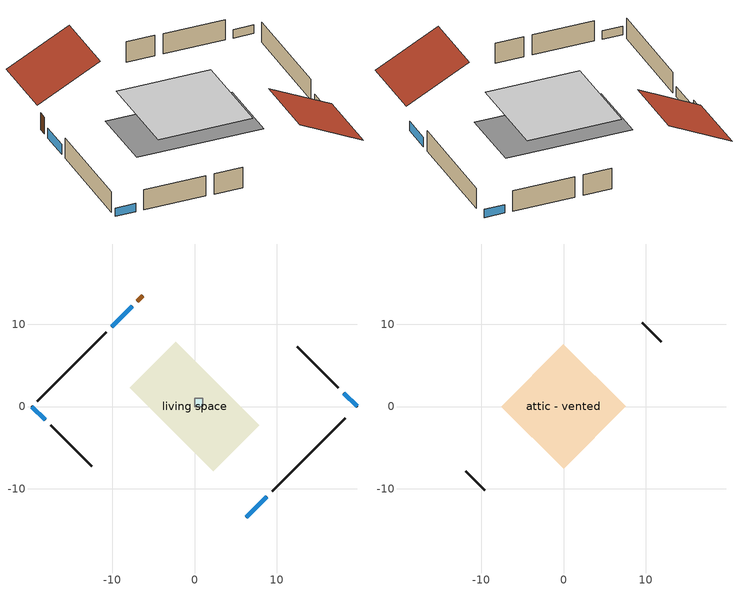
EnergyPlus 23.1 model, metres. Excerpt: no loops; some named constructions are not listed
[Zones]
air source heat pump airloop ret air zone
 floor adiabatic (AdiabaticConst): 0,0 0,1 1,1 1,0 z0
 wall adiabatic (AdiabaticConst): 0,1 0,0 1,0 1,1 0,1 z0:1
 ceiling adiabatic (AdiabaticConst): 1,0 1,1 0,1 0,0 z1
living space
 floor foundation (Slab1 construction): -7.88,2.26 -2.26,7.88 7.88,-2.26 2.26,-7.88 z0
 wall outside (AdiabaticWallConstruction 1): -6.3,13.49 -6.95,12.84 z0:2.03
 wall outside (AdiabaticWallConstruction): 6.3,-13.49 8.8,-11 / -7.61,12.19 -10.1,9.69 z0:1.19; -19.79,0 -18.15,-1.64 / 19.79,0 18.15,1.64 z0:1.01
 wall outside (Wall1 construction): 9.45,-10.34 18.37,-1.42 z0:2.44
 wall outside (Wall2 construction): -17.5,-2.3 -12.54,-7.25 z0:2.44
 wall outside (Wall3 construction): -10.76,9.04 -19.14,0.66 z0:2.44
 wall outside (Wall4 construction): 17.5,2.3 12.54,7.25 z0:2.44
 window (WindowConstruction): 6.3,-13.49 8.8,-11 z0:1.19
 window (WindowConstruction 1): -19.79,0 -18.15,-1.64 z0:1.01
 window (WindowConstruction 2): -7.61,12.18 -10.1,9.69 z0:1.19
 window (WindowConstruction 3): 19.79,0 18.15,1.64 z0:1.01
 door (Door): -6.3,13.49 -6.95,12.84 z0:2.03
attic - vented
 floor to living space (Floor1 construction Reversed): -7.55,0 0,7.55 7.55,0 0,-7.55 z2.44
 wall outside (Wall5 construction): -11.88,-7.91 -9.59,-10.21 z0:2.44
 wall outside (Wall6 construction): 11.88,7.91 9.59,10.21 z0:2.44
 roof outside (Roof1 construction): 5.65,-14.14,2.44 0.6,-9.09,6.01 -5.05,-14.74,6.01 0,-19.79,2.44
 roof outside (Roof2 construction): -5.65,14.14,2.44 -0.6,9.09,6.01 5.05,14.74,6.01 0,19.79,2.44
[Material] Roughness=Rough; Thermal Absorptance=0.9
Name | Thickness {m} | Conductivity {W/m-K} | Density {kg/m3} | Specific Heat {J/kg-K} | Solar Absorptance | Visible Absorptance
ceiling loosefill ins | 0.169333 | 0.0480833 | 16.02 | 1046.75 | 0.7 | 0.7
ceiling stud and cavity | 0.1397 | 0.0824711 | 65.682 | 1177.47 | 0.7 | 0.7
gypsum board | 0.0127 | 0.160291 | 801 | 837.4 | 0.6 | 0.6
[Construction]
Floor1 construction: ceiling loosefill ins, ceiling stud and cavity, gypsum board
[Schedule:Day:Interval]
exterior lighting schedule weekday10: No, 05:00, 0.345039, 06:00, 0.277532, 07:00, 0.26253, 08:00, 0.255029, 09:00, 0.247528, 10:00, 0.210024, 11:00, 0.165019, 12:00, 0.112513, 13:00, 0.0900102, 15:00, 0.0825094, 16:00, 0.0900102, 17:00, 0.142516, 18:00, 0.277532, 19:00, 0.367542, 20:00, 0.487555, 21:00, 0.682578, 22:00, 0.787589, 23:00, 0.682578, 24:00, 0.472554
exterior lighting schedule weekday11: No, 05:00, 0.343994, 06:00, 0.276691, 07:00, 0.261734, 08:00, 0.254256, 09:00, 0.246778, 10:00, 0.209387, 11:00, 0.164519, 12:00, 0.112172, 13:00, 0.0897375, 15:00, 0.0822593, 16:00, 0.0897375, 17:00, 0.142084, 18:00, 0.276691, 19:00, 0.366428, 20:00, 0.486078, 21:00, 0.680509, 22:00, 0.785203, 23:00, 0.680509, 24:00, 0.471122
exterior lighting schedule weekday12: No, 05:00, 0.434959, 06:00, 0.349858, 07:00, 0.330947, 08:00, 0.321491, 09:00, 0.312035, 10:00, 0.264757, 11:00, 0.208024, 12:00, 0.141834, 13:00, 0.113467, 15:00, 0.104012, 16:00, 0.113467, 17:00, 0.179657, 18:00, 0.349858, 19:00, 0.463325, 20:00, 0.614615, 21:00, 0.860461, 22:00, 0.99284, 23:00, 0.860461, 24:00, 0.595704
exterior lighting schedule weekday4: No, 05:00, 0.344691, 06:00, 0.277251, 07:00, 0.262265, 08:00, 0.254771, 09:00, 0.247278, 10:00, 0.209812, 11:00, 0.164852, 12:00, 0.112399, 13:00, 0.0899193, 15:00, 0.082426, 16:00, 0.0899193, 17:00, 0.142372, 18:00, 0.277251, 19:00, 0.367171, 20:00, 0.487063, 21:00, 0.681888, 22:00, 0.786794, 23:00, 0.681888, 24:00, 0.472076
exterior lighting schedule weekday5: No, 05:00, 0.346085, 06:00, 0.278373, 07:00, 0.263325, 08:00, 0.255802, 09:00, 0.248278, 10:00, 0.21066, 11:00, 0.165519, 12:00, 0.112854, 13:00, 0.090283, 15:00, 0.0827594, 16:00, 0.090283, 17:00, 0.142948, 18:00, 0.278373, 19:00, 0.368656, 20:00, 0.489033, 21:00, 0.684646, 22:00, 0.789976, 23:00, 0.684646, 24:00, 0.473986
exterior lighting schedule weekday6; exterior lighting schedule weekday9: No, 05:00, 0.28823, 06:00, 0.231837, 07:00, 0.219305, 08:00, 0.213039, 09:00, 0.206773, 10:00, 0.175444, 11:00, 0.137849, 12:00, 0.093988, 13:00, 0.0751904, 15:00, 0.0689245, 16:00, 0.0751904, 17:00, 0.119051, 18:00, 0.231837, 19:00, 0.307027, 20:00, 0.407281, 21:00, 0.570194, 22:00, 0.657916, 23:00, 0.570194, 24:00, 0.394749
exterior lighting schedule weekday7: No, 05:00, 0.286139, 06:00, 0.230155, 07:00, 0.217714, 08:00, 0.211494, 09:00, 0.205273, 10:00, 0.174171, 11:00, 0.136849, 12:00, 0.0933061, 13:00, 0.0746448, 15:00, 0.0684244, 16:00, 0.0746448, 17:00, 0.118188, 18:00, 0.230155, 19:00, 0.3048, 20:00, 0.404326, 21:00, 0.566057, 22:00, 0.653142, 23:00, 0.566057, 24:00, 0.391885
exterior lighting schedule weekend10: No, 02:00, 0.345039, 04:00, 0.337538, 05:00, 0.345039, 06:00, 0.337538, 07:00, 0.330038, 08:00, 0.307535, 09:00, 0.270031, 10:00, 0.225026, 11:00, 0.18002, 12:00, 0.120014, 13:00, 0.0900102, 15:00, 0.0825094, 16:00, 0.0900102, 17:00, 0.142516, 18:00, 0.285032, 19:00, 0.360041, 20:00, 0.450051, 21:00, 0.622571, 22:00, 0.735084, 23:00, 0.637572, 24:00, 0.44255
exterior lighting schedule weekend11: No, 02:00, 0.343994, 04:00, 0.336516, 05:00, 0.343994, 06:00, 0.336516, 07:00, 0.329037, 08:00, 0.306603, 09:00, 0.269212, 10:00, 0.224344, 11:00, 0.179475, 12:00, 0.11965, 13:00, 0.0897375, 15:00, 0.0822593, 16:00, 0.0897375, 17:00, 0.142084, 18:00, 0.284169, 19:00, 0.35895, 20:00, 0.448687, 21:00, 0.620684, 22:00, 0.732856, 23:00, 0.63564, 24:00, 0.441209
exterior lighting schedule weekend12: No, 02:00, 0.434959, 04:00, 0.425503, 05:00, 0.434959, 06:00, 0.425503, 07:00, 0.416047, 08:00, 0.38768, 09:00, 0.340402, 10:00, 0.283669, 11:00, 0.226935, 12:00, 0.15129, 13:00, 0.113467, 15:00, 0.104012, 16:00, 0.113467, 17:00, 0.179657, 18:00, 0.359314, 19:00, 0.45387, 20:00, 0.567337, 21:00, 0.784816, 22:00, 0.926651, 23:00, 0.803728, 24:00, 0.557882
exterior lighting schedule weekend3; exterior lighting schedule weekend5: No, 02:00, 0.346085, 04:00, 0.338561, 05:00, 0.346085, 06:00, 0.338561, 07:00, 0.331038, 08:00, 0.308467, 09:00, 0.270849, 10:00, 0.225707, 11:00, 0.180566, 12:00, 0.120377, 13:00, 0.090283, 15:00, 0.0827594, 16:00, 0.090283, 17:00, 0.142948, 18:00, 0.285896, 19:00, 0.361132, 20:00, 0.451415, 21:00, 0.624457, 22:00, 0.737311, 23:00, 0.639504, 24:00, 0.443891
exterior lighting schedule weekend4: No, 02:00, 0.344691, 04:00, 0.337197, 05:00, 0.344691, 06:00, 0.337197, 07:00, 0.329704, 08:00, 0.307224, 09:00, 0.269758, 10:00, 0.224798, 11:00, 0.179839, 12:00, 0.119892, 13:00, 0.0899193, 15:00, 0.082426, 16:00, 0.0899193, 17:00, 0.142372, 18:00, 0.284744, 19:00, 0.359677, 20:00, 0.449597, 21:00, 0.621942, 22:00, 0.734341, 23:00, 0.636928, 24:00, 0.442103
exterior lighting schedule weekend6; exterior lighting schedule weekend9: No, 02:00, 0.28823, 04:00, 0.281964, 05:00, 0.28823, 06:00, 0.281964, 07:00, 0.275698, 08:00, 0.2569, 09:00, 0.225571, 10:00, 0.187976, 11:00, 0.150381, 12:00, 0.100254, 13:00, 0.0751904, 15:00, 0.0689245, 16:00, 0.0751904, 17:00, 0.119051, 18:00, 0.238103, 19:00, 0.300761, 20:00, 0.375952, 21:00, 0.520067, 22:00, 0.614055, 23:00, 0.532598, 24:00, 0.369686
exterior lighting schedule weekend7: No, 02:00, 0.286139, 04:00, 0.279918, 05:00, 0.286139, 06:00, 0.279918, 07:00, 0.273698, 08:00, 0.255037, 09:00, 0.223935, 10:00, 0.186612, 11:00, 0.14929, 12:00, 0.0995265, 13:00, 0.0746448, 15:00, 0.0684244, 16:00, 0.0746448, 17:00, 0.118188, 18:00, 0.236375, 19:00, 0.298579, 20:00, 0.373224, 21:00, 0.516294, 22:00, 0.6096, 23:00, 0.528734, 24:00, 0.367004
